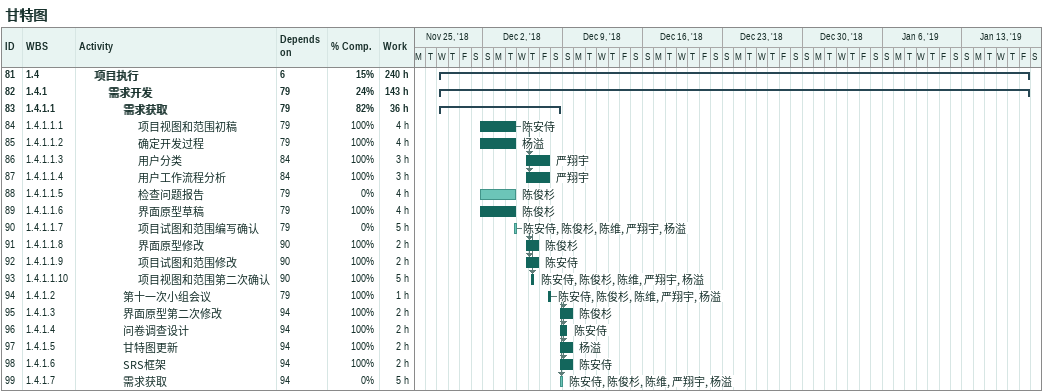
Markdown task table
甘特图

| ID | WBS | Task | Start | Finish | Predecessors | Resources | % complete | Work (h) |
|---|---|---|---|---|---|---|---|---|
| 81 | 1.4 | **项目执行** | 2018-11-28 | 2019-01-18 | 6 |  | 15 | 240 |
| 82 | 1.4.1 | **需求开发** | 2018-11-28 | 2019-01-18 | 79 |  | 24 | 143 |
| 83 | 1.4.1.1 | **需求获取** | 2018-11-28 | 2018-12-08 | 79 |  | 82 | 36 |
| 84 | 1.4.1.1.1 | 项目视图和范围初稿 | 2018-12-01 | 2018-12-04 | 79 | 陈安侍 | 100 | 4 |
| 85 | 1.4.1.1.2 | 确定开发过程 | 2018-12-01 | 2018-12-04 | 79 | 杨溢 | 100 | 4 |
| 86 | 1.4.1.1.3 | 用户分类 | 2018-12-05 | 2018-12-07 | 84 | 严翔宇 | 100 | 3 |
| 87 | 1.4.1.1.4 | 用户工作流程分析 | 2018-12-05 | 2018-12-07 | 84 | 严翔宇 | 100 | 3 |
| 88 | 1.4.1.1.5 | 检查问题报告 | 2018-12-01 | 2018-12-04 | 79 | 陈俊杉 | 0 | 4 |
| 89 | 1.4.1.1.6 | 界面原型草稿 | 2018-12-01 | 2018-12-04 | 79 | 陈俊杉 | 100 | 4 |
| 90 | 1.4.1.1.7 | 项目试图和范围编写确认 | 2018-12-04 | 2018-12-04 | 79 | 陈安侍, 陈俊杉, 陈维, 严翔宇, 杨溢 | 0 | 5 |
| 91 | 1.4.1.1.8 | 界面原型修改 | 2018-12-05 | 2018-12-06 | 90 | 陈俊杉 | 100 | 2 |
| 92 | 1.4.1.1.9 | 项目试图和范围修改 | 2018-12-05 | 2018-12-06 | 90 | 陈安侍 | 100 | 2 |
| 93 | 1.4.1.1.10 | 项目视图和范围第二次确认 | 2018-12-06 | 2018-12-06 | 90 | 陈安侍, 陈俊杉, 陈维, 严翔宇, 杨溢 | 100 | 5 |
| 94 | 1.4.1.2 | 第十一次小组会议 | 2018-12-07 | 2018-12-07 | 79 | 陈安侍, 陈俊杉, 陈维, 严翔宇, 杨溢 | 100 | 1 |
| 95 | 1.4.1.3 | 界面原型第二次修改 | 2018-12-08 | 2018-12-09 | 94 | 陈俊杉 | 100 | 2 |
| 96 | 1.4.1.4 | 问卷调查设计 | 2018-12-08 | 2018-12-09 | 94 | 陈安侍 | 100 | 2 |
| 97 | 1.4.1.5 | 甘特图更新 | 2018-12-08 | 2018-12-09 | 94 | 杨溢 | 100 | 2 |
| 98 | 1.4.1.6 | SRS框架 | 2018-12-08 | 2018-12-09 | 94 | 陈安侍 | 100 | 2 |
| 99 | 1.4.1.7 | 需求获取 | 2018-12-08 | 2018-12-08 | 94 | 陈安侍, 陈俊杉, 陈维, 严翔宇, 杨溢 | 0 | 5 |
